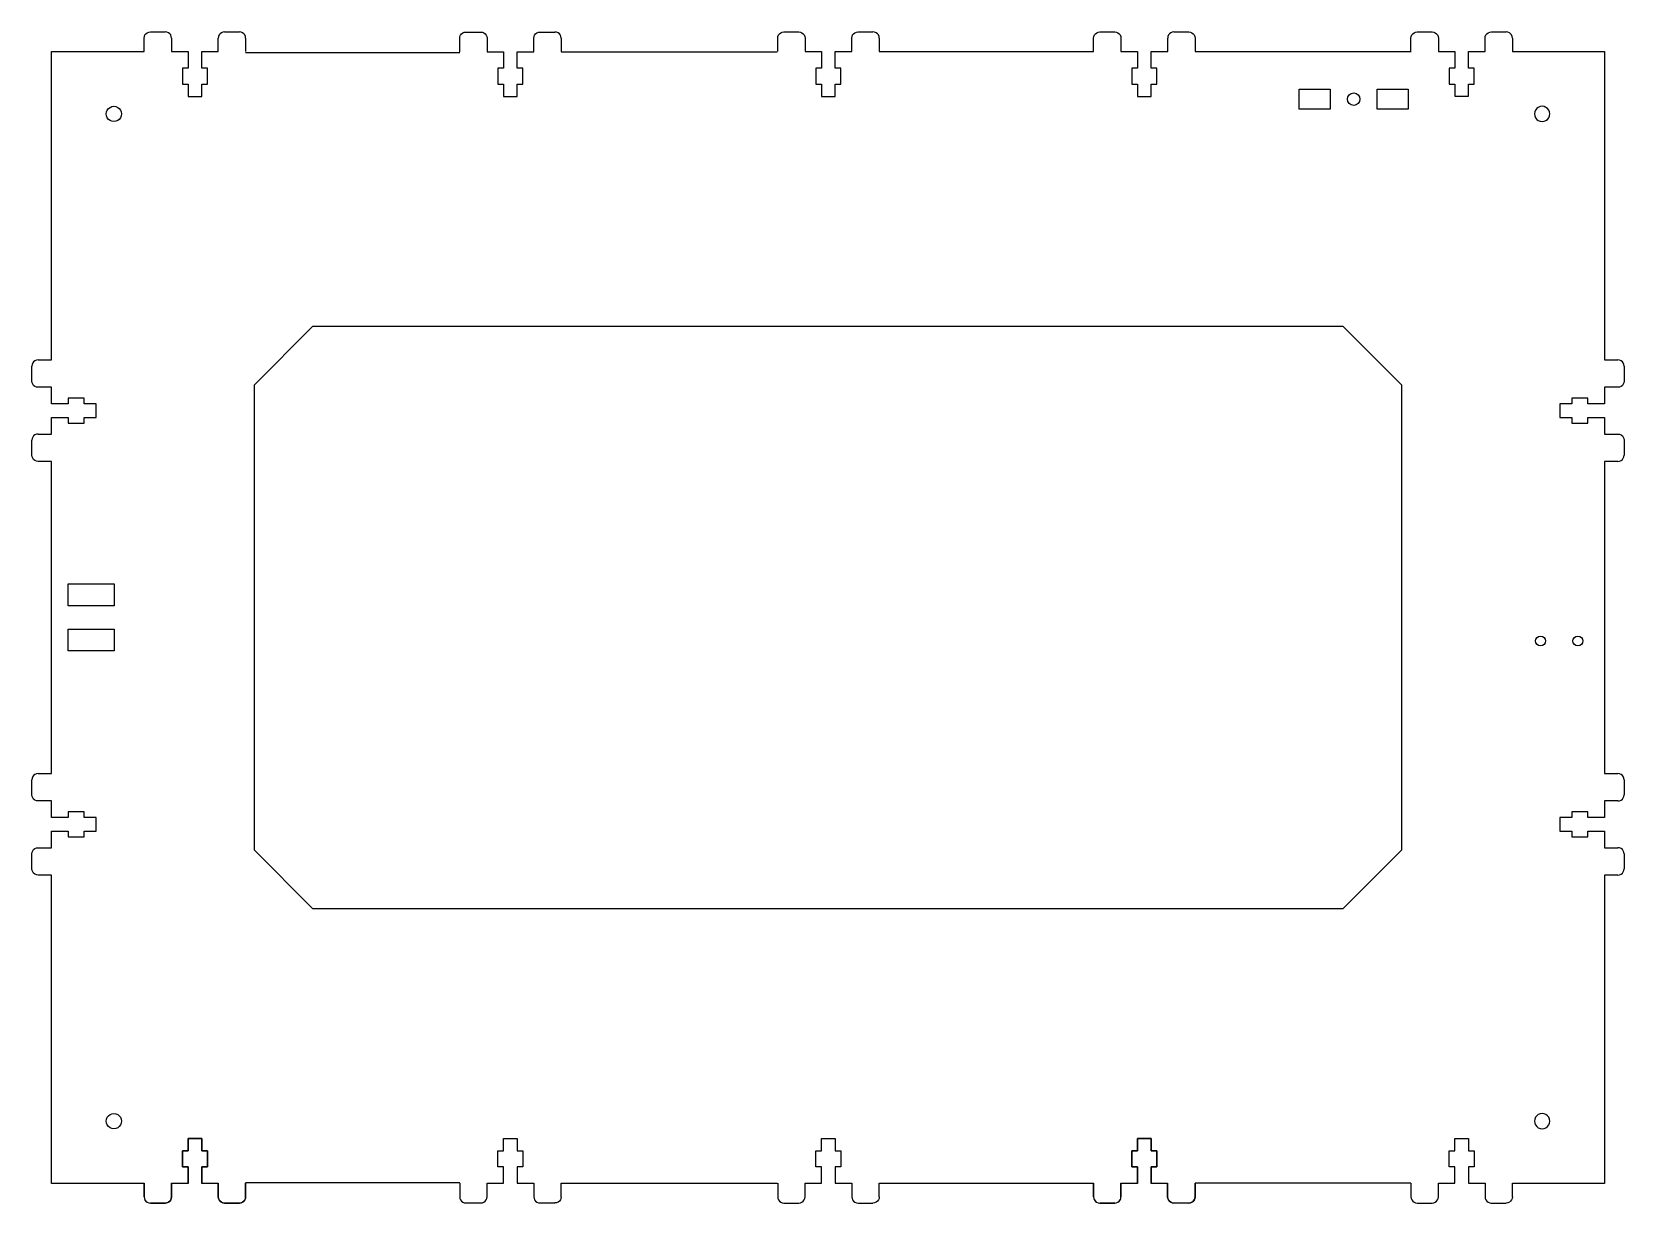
# Model space of a CAD drawing. Header units: millimetres. Extents: x -5 to 506, y -25 to 351.
import ezdxf

# ---------------------------------------------------------------- set-up
doc = ezdxf.new("R2010")
doc.units = ezdxf.units.MM
doc.header["$MEASUREMENT"] = 0

msp = doc.modelspace()

# ---------------------------------------------------------------- linework, layer by layer
for p, q in [((31.04, 348.79), (31.11, 349.31)), ((31.04, 344.44), (31.04, 348.79)), ((31.11, 349.31), (31.31, 349.79)), ((31.31, 349.79), (31.62, 350.21)), ((31.62, 350.21), (32.04, 350.52)), ((32.04, 350.52), (32.52, 350.72)), ((32.52, 350.72), (33.04, 350.79)), ((33.04, 350.79), (37.84, 350.79)), ((38.36, 350.72), (37.84, 350.79)), ((38.84, 350.52), (38.36, 350.72)), ((39.25, 350.21), (38.84, 350.52)), ((39.57, 349.79), (39.25, 350.21)), ((39.77, 349.31), (39.57, 349.79)), ((39.84, 348.79), (39.77, 349.31)), ((39.84, 348.79), (39.84, 344.44)), ((54.91, 349.31), (54.84, 348.79)), ((54.84, 344.44), (54.84, 348.79)), ((55.11, 349.79), (54.91, 349.31)), ((55.42, 350.21), (55.11, 349.79)), ((55.84, 350.52), (55.42, 350.21)), ((56.32, 350.72), (55.84, 350.52)), ((56.84, 350.79), (56.32, 350.72)), ((56.84, 350.79), (61.64, 350.79)), ((62.16, 350.72), (61.64, 350.79)), ((62.64, 350.52), (62.16, 350.72)), ((63.05, 350.21), (62.64, 350.52)), ((63.37, 349.79), (63.05, 350.21)), ((63.57, 349.31), (63.37, 349.79)), ((63.64, 348.79), (63.57, 349.31)), ((63.64, 348.79), (63.64, 344.44)), ((132.36, 348.75), (132.43, 349.27)), ((132.36, 344.4), (132.36, 348.75)), ((132.43, 349.27), (132.63, 349.75)), ((132.63, 349.75), (132.94, 350.17)), ((132.94, 350.17), (133.36, 350.48)), ((133.36, 350.48), (133.84, 350.68)), ((133.84, 350.68), (134.36, 350.75)), ((134.36, 350.75), (139.16, 350.75)), ((139.16, 350.75), (139.68, 350.68)), ((139.68, 350.68), (140.16, 350.48)), ((140.16, 350.48), (140.57, 350.17)), ((140.57, 350.17), (140.89, 349.75)), ((140.89, 349.75), (141.09, 349.27)), ((141.09, 349.27), (141.16, 348.75)), ((141.16, 348.75), (141.16, 344.4)), ((156.16, 348.75), (156.23, 349.27)), ((156.16, 344.4), (156.16, 348.75)), ((156.23, 349.27), (156.43, 349.75)), ((156.43, 349.75), (156.74, 350.17)), ((156.74, 350.17), (157.16, 350.48)), ((157.16, 350.48), (157.64, 350.68)), ((157.64, 350.68), (158.16, 350.75)), ((158.16, 350.75), (162.96, 350.75)), ((163.48, 350.68), (162.96, 350.75)), ((163.96, 350.48), (163.48, 350.68)), ((164.37, 350.17), (163.96, 350.48)), ((164.69, 349.75), (164.37, 350.17)), ((164.89, 349.27), (164.69, 349.75)), ((164.96, 348.75), (164.89, 349.27)), ((164.96, 348.75), (164.96, 344.4)), ((234.47, 348.79), (234.54, 349.31)), ((234.47, 344.44), (234.47, 348.79)), ((234.54, 349.31), (234.74, 349.79)), ((234.74, 349.79), (235.06, 350.21)), ((235.06, 350.21), (235.47, 350.52)), ((235.47, 350.52), (235.96, 350.72)), ((235.96, 350.72), (236.47, 350.79)), ((236.47, 350.79), (241.27, 350.79)), ((241.27, 350.79), (241.79, 350.72)), ((241.79, 350.72), (242.27, 350.52)), ((242.27, 350.52), (242.69, 350.21)), ((242.69, 350.21), (243.01, 349.79)), ((243.01, 349.79), (243.21, 349.31)), ((243.21, 349.31), (243.27, 348.79)), ((243.27, 348.79), (243.27, 344.44)), ((258.27, 348.79), (258.34, 349.31)), ((258.27, 344.44), (258.27, 348.79)), ((258.34, 349.31), (258.54, 349.79)), ((258.54, 349.79), (258.86, 350.21)), ((258.86, 350.21), (259.27, 350.52)), ((259.27, 350.52), (259.76, 350.72)), ((259.76, 350.72), (260.27, 350.79)), ((260.27, 350.79), (265.07, 350.79)), ((265.59, 350.72), (265.07, 350.79)), ((266.07, 350.52), (265.59, 350.72)), ((266.49, 350.21), (266.07, 350.52)), ((266.81, 349.79), (266.49, 350.21)), ((267.01, 349.31), (266.81, 349.79)), ((267.07, 348.79), (267.01, 349.31)), ((267.07, 348.79), (267.07, 344.44)), ((335.9, 348.79), (335.97, 349.31)), ((335.9, 344.44), (335.9, 348.79)), ((335.97, 349.31), (336.17, 349.79)), ((336.17, 349.79), (336.49, 350.21)), ((336.49, 350.21), (336.9, 350.52)), ((336.9, 350.52), (337.38, 350.72)), ((337.38, 350.72), (337.9, 350.79)), ((337.9, 350.79), (342.7, 350.79)), ((342.7, 350.79), (343.22, 350.72)), ((343.22, 350.72), (343.7, 350.52)), ((343.7, 350.52), (344.12, 350.21)), ((344.12, 350.21), (344.43, 349.79)), ((344.43, 349.79), (344.63, 349.31)), ((344.63, 349.31), (344.7, 348.79)), ((344.7, 348.79), (344.7, 344.44)), ((359.77, 349.31), (359.7, 348.79)), ((359.7, 344.44), (359.7, 348.79)), ((359.97, 349.79), (359.77, 349.31)), ((360.29, 350.21), (359.97, 349.79)), ((360.7, 350.52), (360.29, 350.21)), ((361.18, 350.72), (360.7, 350.52)), ((361.7, 350.79), (361.18, 350.72)), ((361.7, 350.79), (366.5, 350.79)), ((366.5, 350.79), (367.02, 350.72)), ((367.02, 350.72), (367.5, 350.52)), ((367.5, 350.52), (367.92, 350.21)), ((367.92, 350.21), (368.23, 349.79)), ((368.23, 349.79), (368.43, 349.31)), ((368.43, 349.31), (368.5, 348.79)), ((368.5, 348.79), (368.5, 344.44)), ((437.81, 348.8), (437.88, 349.32)), ((437.81, 344.45), (437.81, 348.8)), ((437.88, 349.32), (438.08, 349.8)), ((438.08, 349.8), (438.4, 350.21)), ((438.4, 350.21), (438.81, 350.53)), ((438.81, 350.53), (439.29, 350.73)), ((439.29, 350.73), (439.81, 350.8)), ((439.81, 350.8), (444.61, 350.8)), ((444.61, 350.8), (445.13, 350.73)), ((445.13, 350.73), (445.61, 350.53)), ((445.61, 350.53), (446.03, 350.21)), ((446.03, 350.21), (446.34, 349.8)), ((446.34, 349.8), (446.54, 349.32)), ((446.54, 349.32), (446.61, 348.8)), ((446.61, 348.8), (446.61, 344.45)), ((461.61, 348.8), (461.68, 349.32)), ((461.61, 344.45), (461.61, 348.8)), ((461.68, 349.32), (461.88, 349.8)), ((461.88, 349.8), (462.2, 350.21)), ((462.2, 350.21), (462.61, 350.53)), ((462.61, 350.53), (463.09, 350.73)), ((463.09, 350.73), (463.61, 350.8)), ((463.61, 350.8), (468.41, 350.8)), ((468.93, 350.73), (468.41, 350.8)), ((469.41, 350.53), (468.93, 350.73)), ((469.83, 350.21), (469.41, 350.53)), ((470.14, 349.8), (469.83, 350.21)), ((470.34, 349.32), (470.14, 349.8)), ((470.41, 348.8), (470.34, 349.32)), ((470.41, 348.8), (470.41, 344.45)), ((1.34, 245.49), (1.34, 344.44)), ((1.34, 344.44), (31.04, 344.44)), ((39.84, 344.44), (45.14, 344.44)), ((45.14, 344.44), (45.14, 339.14)), ((49.54, 344.44), (54.84, 344.44)), ((49.54, 339.14), (49.54, 344.44)), ((63.64, 344.17), (132.37, 344.17)), ((141.16, 344.4), (146.46, 344.4)), ((146.46, 344.4), (146.46, 339.1)), ((150.86, 339.1), (150.86, 344.4)), ((150.86, 344.4), (156.16, 344.4)), ((164.96, 344.4), (234.29, 344.4)), ((243.27, 344.44), (248.57, 344.44)), ((248.57, 344.44), (248.57, 339.14)), ((252.97, 339.14), (252.97, 344.44)), ((252.97, 344.44), (258.27, 344.44)), ((267.07, 344.44), (335.9, 344.44)), ((344.7, 344.44), (350, 344.44)), ((350, 344.44), (350, 339.14)), ((354.4, 339.14), (354.4, 344.44)), ((354.4, 344.44), (359.7, 344.44)), ((368.5, 344.44), (437.88, 344.44)), ((446.61, 344.45), (451.91, 344.45)), ((451.91, 344.45), (451.91, 339.15)), ((456.31, 339.15), (456.31, 344.45)), ((456.31, 344.45), (461.61, 344.45)), ((470.41, 344.45), (499.92, 344.44)), ((499.92, 344.44), (499.92, 245.49)), ((43.34, 339.14), (43.34, 334.04)), ((45.14, 339.14), (43.34, 339.14)), ((51.34, 339.14), (49.54, 339.14)), ((51.34, 334.04), (51.34, 339.14)), ((144.66, 339.1), (144.66, 334)), ((146.46, 339.1), (144.66, 339.1)), ((152.66, 339.1), (150.86, 339.1)), ((152.66, 334), (152.66, 339.1)), ((246.77, 339.14), (246.77, 334.04)), ((248.57, 339.14), (246.77, 339.14)), ((254.77, 339.14), (252.97, 339.14)), ((254.77, 334.04), (254.77, 339.14)), ((348.2, 339.14), (348.2, 334.04)), ((350, 339.14), (348.2, 339.14)), ((356.2, 339.14), (354.4, 339.14)), ((356.2, 334.04), (356.2, 339.14)), ((450.11, 339.15), (450.11, 334.05)), ((451.91, 339.15), (450.11, 339.15)), ((458.11, 339.15), (456.31, 339.15)), ((458.11, 334.05), (458.11, 339.15)), ((43.34, 334.04), (45.14, 334.04)), ((45.14, 334.04), (45.14, 330.09)), ((49.54, 330.09), (49.54, 334.04)), ((49.54, 334.04), (51.34, 334.04)), ((144.66, 334), (146.46, 334)), ((146.46, 334), (146.46, 330.05)), ((150.86, 334), (152.66, 334)), ((150.86, 330.05), (150.86, 334)), ((246.77, 334.04), (248.57, 334.04)), ((248.57, 334.04), (248.57, 330.09)), ((252.97, 334.04), (254.77, 334.04)), ((252.97, 330.09), (252.97, 334.04)), ((348.2, 334.04), (350, 334.04)), ((350, 334.04), (350, 330.09)), ((354.4, 330.09), (354.4, 334.04)), ((354.4, 334.04), (356.2, 334.04)), ((401.92, 325.95), (401.92, 332.45)), ((401.92, 332.45), (411.92, 332.45)), ((411.92, 332.45), (411.92, 325.95)), ((426.92, 325.95), (426.92, 332.45)), ((426.92, 332.45), (436.92, 332.45)), ((436.92, 332.45), (436.92, 325.95)), ((450.11, 334.05), (451.91, 334.05)), ((451.91, 334.05), (451.91, 330.1)), ((456.31, 334.05), (458.11, 334.05)), ((456.31, 330.1), (456.31, 334.05)), ((45.14, 330.09), (49.54, 330.09)), ((146.46, 330.05), (150.86, 330.05)), ((248.57, 330.09), (252.97, 330.09)), ((350, 330.09), (354.4, 330.09)), ((451.91, 330.1), (456.31, 330.1)), ((18.89, 324.44), (18.97, 325.08)), ((18.97, 323.81), (18.89, 324.44)), ((18.97, 325.08), (19.22, 325.67)), ((19.22, 323.22), (18.97, 323.81)), ((19.22, 325.67), (19.61, 326.17)), ((19.61, 322.71), (19.22, 323.22)), ((19.61, 326.17), (20.11, 326.56)), ((20.11, 322.32), (19.61, 322.71)), ((20.11, 326.56), (20.7, 326.81)), ((20.7, 322.08), (20.11, 322.32)), ((20.7, 326.81), (21.34, 326.89)), ((21.34, 326.89), (21.97, 326.81)), ((21.97, 326.81), (22.56, 326.56)), ((22.56, 322.32), (21.97, 322.08)), ((22.56, 326.56), (23.07, 326.17)), ((23.07, 322.71), (22.56, 322.32)), ((23.07, 326.17), (23.46, 325.67)), ((23.46, 323.22), (23.07, 322.71)), ((23.46, 325.67), (23.7, 325.08)), ((23.7, 323.81), (23.46, 323.22)), ((23.7, 325.08), (23.79, 324.44)), ((23.79, 324.44), (23.7, 323.81)), ((411.92, 325.95), (401.92, 325.95)), ((436.92, 325.95), (426.92, 325.95)), ((477.55, 325.08), (477.47, 324.44)), ((477.47, 324.44), (477.55, 323.81)), ((477.8, 325.67), (477.55, 325.08)), ((477.55, 323.81), (477.8, 323.22)), ((478.19, 326.17), (477.8, 325.67)), ((477.8, 323.22), (478.19, 322.71)), ((478.7, 326.56), (478.19, 326.17)), ((478.19, 322.71), (478.7, 322.32)), ((479.29, 326.81), (478.7, 326.56)), ((478.7, 322.32), (479.29, 322.08)), ((479.92, 326.89), (479.29, 326.81)), ((480.56, 326.81), (479.92, 326.89)), ((481.15, 326.56), (480.56, 326.81)), ((480.56, 322.08), (481.15, 322.32)), ((481.65, 326.17), (481.15, 326.56)), ((481.15, 322.32), (481.65, 322.71)), ((482.04, 325.67), (481.65, 326.17)), ((481.65, 322.71), (482.04, 323.22)), ((482.29, 325.08), (482.04, 325.67)), ((482.04, 323.22), (482.29, 323.81)), ((482.37, 324.44), (482.29, 325.08)), ((482.29, 323.81), (482.37, 324.44)), ((21.34, 321.99), (20.7, 322.08)), ((21.97, 322.08), (21.34, 321.99)), ((479.29, 322.08), (479.92, 321.99)), ((479.92, 321.99), (480.56, 322.08)), ((85.13, 256.19), (66.34, 237.4)), ((416.05, 256.19), (85.13, 256.19)), ((434.92, 237.32), (416.05, 256.19)), ((-3.53, 245.42), (-4.01, 245.22)), ((-3.01, 245.49), (-3.53, 245.42)), ((-3.01, 245.49), (1.34, 245.49)), ((499.92, 245.49), (504.27, 245.49)), ((504.79, 245.42), (504.27, 245.49)), ((505.27, 245.22), (504.79, 245.42)), ((-4.94, 244.01), (-5.01, 243.49)), ((-5.01, 238.69), (-5.01, 243.49)), ((-4.74, 244.49), (-4.94, 244.01)), ((-4.43, 244.91), (-4.74, 244.49)), ((-4.01, 245.22), (-4.43, 244.91)), ((505.69, 244.91), (505.27, 245.22)), ((506, 244.49), (505.69, 244.91)), ((506.2, 244.01), (506, 244.49)), ((506.27, 243.49), (506.2, 244.01)), ((506.27, 243.49), (506.27, 238.69)), ((-4.94, 238.17), (-5.01, 238.69)), ((-4.74, 237.69), (-4.94, 238.17)), ((-4.43, 237.28), (-4.74, 237.69)), ((-4.01, 236.96), (-4.43, 237.28)), ((-3.53, 236.76), (-4.01, 236.96)), ((-3.01, 236.69), (-3.53, 236.76)), ((1.34, 236.69), (-3.01, 236.69)), ((1.34, 231.39), (1.34, 236.69)), ((66.34, 237.4), (66.34, 88.18)), ((434.92, 88.18), (434.92, 237.32)), ((499.92, 236.69), (499.92, 231.39)), ((504.27, 236.69), (499.92, 236.69)), ((504.79, 236.76), (504.27, 236.69)), ((505.27, 236.96), (504.79, 236.76)), ((505.69, 237.28), (505.27, 236.96)), ((506, 237.69), (505.69, 237.28)), ((506.2, 238.17), (506, 237.69)), ((506.27, 238.69), (506.2, 238.17)), ((6.64, 231.39), (1.34, 231.39)), ((6.64, 233.19), (6.64, 231.39)), ((11.74, 233.19), (6.64, 233.19)), ((11.74, 231.39), (11.74, 233.19)), ((15.69, 231.39), (11.74, 231.39)), ((15.69, 226.99), (15.69, 231.39)), ((485.57, 231.39), (485.57, 226.99)), ((489.52, 231.39), (485.57, 231.39)), ((494.62, 233.19), (489.52, 233.19)), ((489.52, 233.19), (489.52, 231.39)), ((494.62, 231.39), (494.62, 233.19)), ((499.92, 231.39), (494.62, 231.39)), ((1.34, 226.99), (6.64, 226.99)), ((1.34, 221.69), (1.34, 226.99)), ((6.64, 226.99), (6.64, 225.19)), ((6.64, 225.19), (11.74, 225.19)), ((11.74, 225.19), (11.74, 226.99)), ((11.74, 226.99), (15.69, 226.99)), ((485.57, 226.99), (489.52, 226.99)), ((489.52, 226.99), (489.52, 225.19)), ((489.52, 225.19), (494.62, 225.19)), ((494.62, 226.99), (499.92, 226.99)), ((494.62, 225.19), (494.62, 226.99)), ((499.92, 226.99), (499.92, 221.69)), ((-4.94, 220.21), (-5.01, 219.69)), ((-4.74, 220.69), (-4.94, 220.21)), ((-4.43, 221.11), (-4.74, 220.69)), ((-4.01, 221.42), (-4.43, 221.11)), ((-3.53, 221.62), (-4.01, 221.42)), ((-3.01, 221.69), (-3.53, 221.62)), ((-3.01, 221.69), (1.34, 221.69)), ((499.92, 221.69), (504.27, 221.69)), ((504.27, 221.69), (504.79, 221.62)), ((504.79, 221.62), (505.27, 221.42)), ((505.27, 221.42), (505.69, 221.11)), ((505.69, 221.11), (506, 220.69)), ((506, 220.69), (506.2, 220.21)), ((506.2, 220.21), (506.27, 219.69)), ((-5.01, 214.89), (-5.01, 219.69)), ((-4.94, 214.37), (-5.01, 214.89)), ((506.2, 214.37), (506.27, 214.89)), ((506.27, 219.69), (506.27, 214.89)), ((-4.74, 213.89), (-4.94, 214.37)), ((-4.43, 213.48), (-4.74, 213.89)), ((-4.01, 213.16), (-4.43, 213.48)), ((-3.53, 212.96), (-4.01, 213.16)), ((-3.01, 212.89), (-3.53, 212.96)), ((1.34, 212.89), (-3.01, 212.89)), ((1.34, 112.69), (1.34, 212.89)), ((499.92, 212.89), (499.92, 112.69)), ((504.27, 212.89), (499.92, 212.89)), ((504.27, 212.89), (504.79, 212.96)), ((504.79, 212.96), (505.27, 213.16)), ((505.27, 213.16), (505.69, 213.48)), ((505.69, 213.48), (506, 213.89)), ((506, 213.89), (506.2, 214.37)), ((6.64, 166.54), (6.64, 173.54)), ((6.64, 173.54), (21.44, 173.54)), ((21.44, 173.54), (21.44, 166.54)), ((21.44, 166.54), (6.64, 166.54)), ((6.64, 152.04), (6.64, 159.04)), ((6.64, 159.04), (21.44, 159.04)), ((21.44, 159.04), (21.44, 152.04)), ((21.44, 152.04), (6.64, 152.04)), ((-3.53, 112.62), (-4.01, 112.42)), ((-3.01, 112.69), (-3.53, 112.62)), ((-3.01, 112.69), (1.34, 112.69)), ((499.92, 112.69), (504.27, 112.69)), ((504.79, 112.62), (504.27, 112.69)), ((505.27, 112.42), (504.79, 112.62)), ((-4.94, 111.21), (-5.01, 110.69)), ((-5.01, 105.89), (-5.01, 110.69)), ((-4.74, 111.69), (-4.94, 111.21)), ((-4.43, 112.11), (-4.74, 111.69)), ((-4.01, 112.42), (-4.43, 112.11)), ((505.69, 112.11), (505.27, 112.42)), ((506, 111.69), (505.69, 112.11)), ((506.2, 111.21), (506, 111.69)), ((506.27, 110.69), (506.2, 111.21)), ((506.27, 110.69), (506.27, 105.89)), ((-4.94, 105.37), (-5.01, 105.89)), ((-4.74, 104.89), (-4.94, 105.37)), ((-4.43, 104.48), (-4.74, 104.89)), ((-4.01, 104.16), (-4.43, 104.48)), ((-3.53, 103.96), (-4.01, 104.16)), ((-3.01, 103.89), (-3.53, 103.96)), ((1.34, 103.89), (-3.01, 103.89)), ((1.34, 98.59), (1.34, 103.89)), ((499.92, 103.89), (499.92, 98.59)), ((504.27, 103.89), (499.92, 103.89)), ((504.27, 103.89), (504.79, 103.96)), ((504.79, 103.96), (505.27, 104.16)), ((505.27, 104.16), (505.69, 104.48)), ((505.69, 104.48), (506, 104.89)), ((506, 104.89), (506.2, 105.37)), ((506.2, 105.37), (506.27, 105.89)), ((6.64, 98.59), (1.34, 98.59)), ((6.64, 100.39), (6.64, 98.59)), ((11.74, 100.39), (6.64, 100.39)), ((11.74, 98.59), (11.74, 100.39)), ((15.69, 98.59), (11.74, 98.59)), ((15.69, 94.19), (15.69, 98.59)), ((489.52, 98.59), (485.57, 98.59)), ((485.57, 98.59), (485.57, 94.19)), ((494.62, 100.39), (489.52, 100.39)), ((489.52, 100.39), (489.52, 98.59)), ((494.62, 98.59), (494.62, 100.39)), ((499.92, 98.59), (494.62, 98.59)), ((1.34, 94.19), (6.64, 94.19)), ((1.34, 88.89), (1.34, 94.19)), ((6.64, 94.19), (6.64, 92.39)), ((6.64, 92.39), (11.74, 92.39)), ((11.74, 94.19), (15.69, 94.19)), ((11.74, 92.39), (11.74, 94.19)), ((485.57, 94.19), (489.52, 94.19)), ((489.52, 94.19), (489.52, 92.39)), ((489.52, 92.39), (494.62, 92.39)), ((494.62, 94.19), (499.92, 94.19)), ((494.62, 92.39), (494.62, 94.19)), ((499.92, 94.19), (499.92, 88.89)), ((-5.01, 86.89), (-4.94, 87.41)), ((-4.94, 87.41), (-4.74, 87.89)), ((-4.74, 87.89), (-4.43, 88.31)), ((-4.43, 88.31), (-4.01, 88.62)), ((-4.01, 88.62), (-3.53, 88.82)), ((-3.53, 88.82), (-3.01, 88.89)), ((-3.01, 88.89), (1.34, 88.89)), ((66.34, 88.18), (85.13, 69.39)), ((416.05, 69.39), (434.84, 88.18)), ((499.92, 88.89), (504.27, 88.89)), ((504.79, 88.82), (504.27, 88.89)), ((505.27, 88.62), (504.79, 88.82)), ((505.69, 88.31), (505.27, 88.62)), ((506, 87.89), (505.69, 88.31)), ((506.2, 87.41), (506, 87.89)), ((506.27, 86.89), (506.2, 87.41)), ((-5.01, 82.09), (-5.01, 86.89)), ((-4.94, 81.57), (-5.01, 82.09)), ((506.2, 81.57), (506.27, 82.09)), ((506.27, 86.89), (506.27, 82.09)), ((-4.74, 81.09), (-4.94, 81.57)), ((-4.43, 80.68), (-4.74, 81.09)), ((-4.01, 80.36), (-4.43, 80.68)), ((-3.53, 80.16), (-4.01, 80.36)), ((-3.01, 80.09), (-3.53, 80.16)), ((1.34, 80.09), (-3.01, 80.09)), ((1.34, -18.88), (1.34, 80.09)), ((499.92, 80.09), (499.92, -18.88)), ((504.27, 80.09), (499.92, 80.09)), ((504.27, 80.09), (504.79, 80.16)), ((504.79, 80.16), (505.27, 80.36)), ((505.27, 80.36), (505.69, 80.68)), ((505.69, 80.68), (506, 81.09)), ((506, 81.09), (506.2, 81.57)), ((85.13, 69.39), (416.05, 69.39)), ((18.89, 1.12), (18.97, 1.75)), ((18.97, 0.48), (18.89, 1.12)), ((18.97, 1.75), (19.22, 2.34)), ((19.22, -0.11), (18.97, 0.48)), ((19.22, 2.34), (19.61, 2.85)), ((19.61, 2.85), (20.11, 3.24)), ((20.11, 3.24), (20.7, 3.48)), ((20.7, 3.48), (21.34, 3.57)), ((21.34, 3.57), (21.97, 3.48)), ((21.97, 3.48), (22.56, 3.24)), ((22.56, 3.24), (23.07, 2.85)), ((23.07, 2.85), (23.46, 2.34)), ((23.46, 2.34), (23.7, 1.75)), ((23.7, 0.48), (23.46, -0.11)), ((23.7, 1.75), (23.79, 1.12)), ((23.79, 1.12), (23.7, 0.48)), ((477.55, 1.75), (477.47, 1.12)), ((477.47, 1.12), (477.55, 0.48)), ((477.8, 2.34), (477.55, 1.75)), ((477.55, 0.48), (477.8, -0.11)), ((478.19, 2.85), (477.8, 2.34)), ((478.7, 3.24), (478.19, 2.85)), ((479.29, 3.48), (478.7, 3.24)), ((479.92, 3.57), (479.29, 3.48)), ((480.56, 3.48), (479.92, 3.57)), ((481.15, 3.24), (480.56, 3.48)), ((481.65, 2.85), (481.15, 3.24)), ((482.04, 2.34), (481.65, 2.85)), ((482.29, 1.75), (482.04, 2.34)), ((482.04, -0.11), (482.29, 0.48)), ((482.37, 1.12), (482.29, 1.75)), ((482.29, 0.48), (482.37, 1.12)), ((19.61, -0.61), (19.22, -0.11)), ((20.11, -1), (19.61, -0.61)), ((20.7, -1.25), (20.11, -1)), ((21.34, -1.33), (20.7, -1.25)), ((21.97, -1.25), (21.34, -1.33)), ((22.56, -1), (21.97, -1.25)), ((23.07, -0.61), (22.56, -1)), ((23.46, -0.11), (23.07, -0.61)), ((45.14, -4.51), (49.54, -4.51)), ((45.14, -8.46), (45.14, -4.51)), ((49.54, -4.53), (45.14, -4.53)), ((45.14, -4.53), (45.14, -8.48)), ((49.54, -4.51), (49.54, -8.46)), ((49.54, -8.48), (49.54, -4.53)), ((146.46, -4.47), (150.86, -4.47)), ((146.46, -8.42), (146.46, -4.47)), ((150.86, -4.47), (150.86, -8.42)), ((248.57, -4.51), (252.97, -4.51)), ((248.57, -8.46), (248.57, -4.51)), ((252.97, -4.51), (252.97, -8.46)), ((349.99, -8.46), (349.99, -4.51)), ((349.99, -4.51), (354.39, -4.51)), ((349.99, -4.53), (349.99, -8.48)), ((354.39, -4.53), (349.99, -4.53)), ((354.39, -4.51), (354.39, -8.46)), ((354.39, -8.48), (354.39, -4.53)), ((451.91, -4.52), (456.31, -4.52)), ((451.91, -8.47), (451.91, -4.52)), ((456.31, -4.52), (456.31, -8.47)), ((477.8, -0.11), (478.19, -0.61)), ((478.19, -0.61), (478.7, -1)), ((478.7, -1), (479.29, -1.25)), ((479.29, -1.25), (479.92, -1.33)), ((479.92, -1.33), (480.56, -1.25)), ((480.56, -1.25), (481.15, -1)), ((481.15, -1), (481.65, -0.61)), ((481.65, -0.61), (482.04, -0.11)), ((43.34, -13.56), (43.34, -8.46)), ((43.34, -8.46), (45.14, -8.46)), ((45.14, -8.48), (43.34, -8.48)), ((43.34, -8.48), (43.34, -13.58)), ((49.54, -8.46), (51.34, -8.46)), ((51.34, -8.48), (49.54, -8.48)), ((51.34, -8.46), (51.34, -13.56)), ((51.34, -13.58), (51.34, -8.48)), ((144.66, -13.52), (144.66, -8.42)), ((144.66, -8.42), (146.46, -8.42)), ((150.86, -8.42), (152.66, -8.42)), ((152.66, -8.42), (152.66, -13.52)), ((246.77, -13.56), (246.77, -8.46)), ((246.77, -8.46), (248.57, -8.46)), ((252.97, -8.46), (254.77, -8.46)), ((254.77, -8.46), (254.77, -13.56)), ((348.19, -13.56), (348.19, -8.46)), ((348.19, -8.46), (349.99, -8.46)), ((348.19, -8.48), (348.19, -13.58)), ((349.99, -8.48), (348.19, -8.48)), ((354.39, -8.46), (356.19, -8.46)), ((356.19, -8.48), (354.39, -8.48)), ((356.19, -8.46), (356.19, -13.56)), ((356.19, -13.58), (356.19, -8.48)), ((450.11, -13.57), (450.11, -8.47)), ((450.11, -8.47), (451.91, -8.47)), ((456.31, -8.47), (458.11, -8.47)), ((458.11, -8.47), (458.11, -13.57)), ((45.14, -13.56), (43.34, -13.56)), ((43.34, -13.58), (45.14, -13.58)), ((45.14, -18.86), (45.14, -13.56)), ((45.14, -13.58), (45.14, -18.88)), ((51.34, -13.56), (49.54, -13.56)), ((49.54, -13.56), (49.54, -18.86)), ((49.54, -13.58), (51.34, -13.58)), ((49.54, -18.88), (49.54, -13.58)), ((146.46, -13.52), (144.66, -13.52)), ((146.46, -18.82), (146.46, -13.52)), ((150.86, -13.52), (150.86, -18.82)), ((152.66, -13.52), (150.86, -13.52)), ((248.57, -13.56), (246.77, -13.56)), ((248.57, -18.86), (248.57, -13.56)), ((252.97, -13.56), (252.97, -18.86)), ((254.77, -13.56), (252.97, -13.56)), ((349.99, -13.56), (348.19, -13.56)), ((348.19, -13.58), (349.99, -13.58)), ((349.99, -18.86), (349.99, -13.56)), ((349.99, -13.58), (349.99, -18.88)), ((354.39, -13.56), (354.39, -18.86)), ((356.19, -13.56), (354.39, -13.56)), ((354.39, -13.58), (356.19, -13.58)), ((354.39, -18.88), (354.39, -13.58)), ((451.91, -13.57), (450.11, -13.57)), ((451.91, -18.87), (451.91, -13.57)), ((456.31, -13.57), (456.31, -18.87)), ((458.11, -13.57), (456.31, -13.57)), ((1.34, -18.86), (31.04, -18.86)), ((31.04, -18.88), (1.34, -18.88)), ((31.04, -18.86), (31.04, -23.21)), ((31.04, -23.23), (31.04, -18.88)), ((39.84, -18.86), (45.14, -18.86)), ((39.84, -23.21), (39.84, -18.86)), ((45.14, -18.88), (39.84, -18.88)), ((39.84, -18.88), (39.84, -23.23)), ((49.54, -18.86), (54.84, -18.86)), ((54.84, -18.88), (49.54, -18.88)), ((54.84, -18.86), (54.84, -23.21)), ((54.84, -23.23), (54.84, -18.88)), ((63.64, -18.59), (132.37, -18.59)), ((63.64, -23.21), (63.64, -18.86)), ((63.64, -18.88), (63.64, -23.23)), ((132.36, -18.82), (132.36, -23.17)), ((141.16, -18.82), (146.46, -18.82)), ((141.16, -23.17), (141.16, -18.82)), ((150.86, -18.82), (156.16, -18.82)), ((156.16, -18.82), (156.16, -23.17)), ((164.96, -23.17), (164.96, -18.82)), ((164.96, -18.82), (234.29, -18.82)), ((234.47, -18.86), (234.47, -23.21)), ((243.27, -18.86), (248.57, -18.86)), ((243.27, -23.21), (243.27, -18.86)), ((252.97, -18.86), (258.27, -18.86)), ((258.27, -18.86), (258.27, -23.21)), ((267.07, -18.86), (335.89, -18.86)), ((267.07, -23.21), (267.07, -18.86)), ((335.89, -18.86), (335.89, -23.21)), ((335.89, -23.23), (335.89, -18.88)), ((344.69, -18.86), (349.99, -18.86)), ((344.69, -23.21), (344.69, -18.86)), ((344.69, -18.88), (344.69, -23.23)), ((349.99, -18.88), (344.69, -18.88)), ((354.39, -18.86), (359.69, -18.86)), ((359.69, -18.88), (354.39, -18.88)), ((359.69, -18.86), (359.69, -23.21)), ((359.69, -23.23), (359.69, -18.88)), ((368.49, -23.21), (368.49, -18.86)), ((437.81, -18.87), (368.49, -18.86)), ((368.49, -18.88), (368.49, -23.23)), ((437.81, -18.87), (437.81, -23.22)), ((446.61, -18.87), (451.91, -18.87)), ((446.61, -23.22), (446.61, -18.87)), ((456.31, -18.87), (461.61, -18.87)), ((461.61, -18.87), (461.61, -23.22)), ((470.41, -23.22), (470.41, -18.87)), ((470.41, -18.87), (499.92, -18.87)), ((31.04, -23.21), (31.11, -23.73)), ((31.04, -23.23), (31.11, -23.75)), ((31.11, -23.73), (31.31, -24.21)), ((31.11, -23.75), (31.31, -24.23)), ((31.31, -24.21), (31.62, -24.62)), ((31.31, -24.23), (31.62, -24.65)), ((31.62, -24.62), (32.04, -24.94)), ((31.62, -24.65), (32.04, -24.96)), ((32.04, -24.94), (32.52, -25.14)), ((32.04, -24.96), (32.52, -25.16)), ((32.52, -25.14), (33.04, -25.21)), ((32.52, -25.16), (33.04, -25.23)), ((33.04, -25.21), (37.84, -25.21)), ((37.84, -25.23), (33.04, -25.23)), ((38.36, -25.14), (37.84, -25.21)), ((37.84, -25.23), (38.36, -25.16)), ((38.84, -24.94), (38.36, -25.14)), ((38.36, -25.16), (38.84, -24.96)), ((39.25, -24.62), (38.84, -24.94)), ((38.84, -24.96), (39.25, -24.65)), ((39.57, -24.21), (39.25, -24.62)), ((39.25, -24.65), (39.57, -24.23)), ((39.77, -23.73), (39.57, -24.21)), ((39.57, -24.23), (39.77, -23.75)), ((39.84, -23.21), (39.77, -23.73)), ((39.77, -23.75), (39.84, -23.23)), ((54.91, -23.73), (54.84, -23.21)), ((54.84, -23.23), (54.91, -23.75)), ((55.11, -24.21), (54.91, -23.73)), ((54.91, -23.75), (55.11, -24.23)), ((55.42, -24.62), (55.11, -24.21)), ((55.11, -24.23), (55.42, -24.65)), ((55.84, -24.94), (55.42, -24.62)), ((55.42, -24.65), (55.84, -24.96)), ((56.32, -25.14), (55.84, -24.94)), ((55.84, -24.96), (56.32, -25.16)), ((56.84, -25.21), (56.32, -25.14)), ((56.32, -25.16), (56.84, -25.23)), ((56.84, -25.21), (61.64, -25.21)), ((61.64, -25.23), (56.84, -25.23)), ((62.16, -25.14), (61.64, -25.21)), ((61.64, -25.23), (62.16, -25.16)), ((62.64, -24.94), (62.16, -25.14)), ((62.16, -25.16), (62.64, -24.96)), ((63.05, -24.62), (62.64, -24.94)), ((62.64, -24.96), (63.05, -24.65)), ((63.37, -24.21), (63.05, -24.62)), ((63.05, -24.65), (63.37, -24.23)), ((63.57, -23.73), (63.37, -24.21)), ((63.37, -24.23), (63.57, -23.75)), ((63.64, -23.21), (63.57, -23.73)), ((63.57, -23.75), (63.64, -23.23)), ((132.36, -23.17), (132.43, -23.69)), ((132.43, -23.69), (132.63, -24.17)), ((132.63, -24.17), (132.94, -24.58)), ((132.94, -24.58), (133.36, -24.9)), ((133.36, -24.9), (133.84, -25.1)), ((133.84, -25.1), (134.36, -25.17)), ((134.36, -25.17), (139.16, -25.17)), ((139.16, -25.17), (139.68, -25.1)), ((139.68, -25.1), (140.16, -24.9)), ((140.16, -24.9), (140.57, -24.58)), ((140.57, -24.58), (140.89, -24.17)), ((140.89, -24.17), (141.09, -23.69)), ((141.09, -23.69), (141.16, -23.17)), ((156.16, -23.17), (156.23, -23.69)), ((156.23, -23.69), (156.43, -24.17)), ((156.43, -24.17), (156.74, -24.58)), ((156.74, -24.58), (157.16, -24.9)), ((157.16, -24.9), (157.64, -25.1)), ((157.64, -25.1), (158.16, -25.17)), ((158.16, -25.17), (162.96, -25.17)), ((163.48, -25.1), (162.96, -25.17)), ((163.96, -24.9), (163.48, -25.1)), ((164.37, -24.58), (163.96, -24.9)), ((164.69, -24.17), (164.37, -24.58)), ((164.89, -23.69), (164.69, -24.17)), ((164.96, -23.17), (164.89, -23.69)), ((234.47, -23.21), (234.54, -23.73)), ((234.54, -23.73), (234.74, -24.21)), ((234.74, -24.21), (235.06, -24.62)), ((235.06, -24.62), (235.47, -24.94)), ((235.47, -24.94), (235.96, -25.14)), ((235.96, -25.14), (236.47, -25.21)), ((236.47, -25.21), (241.27, -25.21)), ((241.27, -25.21), (241.79, -25.14)), ((241.79, -25.14), (242.27, -24.94)), ((242.27, -24.94), (242.69, -24.62)), ((242.69, -24.62), (243.01, -24.21)), ((243.01, -24.21), (243.21, -23.73)), ((243.21, -23.73), (243.27, -23.21)), ((258.27, -23.21), (258.34, -23.73)), ((258.34, -23.73), (258.54, -24.21)), ((258.54, -24.21), (258.86, -24.62)), ((258.86, -24.62), (259.27, -24.94)), ((259.27, -24.94), (259.76, -25.14)), ((259.76, -25.14), (260.27, -25.21)), ((260.27, -25.21), (265.07, -25.21)), ((265.59, -25.14), (265.07, -25.21)), ((266.07, -24.94), (265.59, -25.14)), ((266.49, -24.62), (266.07, -24.94)), ((266.81, -24.21), (266.49, -24.62)), ((267.01, -23.73), (266.81, -24.21)), ((267.07, -23.21), (267.01, -23.73)), ((335.89, -23.21), (335.96, -23.73)), ((335.89, -23.23), (335.96, -23.75)), ((335.96, -23.73), (336.16, -24.21)), ((335.96, -23.75), (336.16, -24.23)), ((336.16, -24.21), (336.48, -24.62)), ((336.16, -24.23), (336.48, -24.65)), ((336.48, -24.62), (336.89, -24.94)), ((336.48, -24.65), (336.89, -24.96)), ((336.89, -24.94), (337.37, -25.14)), ((336.89, -24.96), (337.37, -25.16)), ((337.37, -25.14), (337.89, -25.21)), ((337.37, -25.16), (337.89, -25.23)), ((337.89, -25.21), (342.69, -25.21)), ((342.69, -25.23), (337.89, -25.23)), ((342.69, -25.21), (343.21, -25.14)), ((342.69, -25.23), (343.21, -25.16)), ((343.21, -25.14), (343.69, -24.94)), ((343.21, -25.16), (343.69, -24.96)), ((343.69, -24.94), (344.11, -24.62)), ((343.69, -24.96), (344.11, -24.65)), ((344.11, -24.62), (344.42, -24.21)), ((344.11, -24.65), (344.42, -24.23)), ((344.42, -24.21), (344.62, -23.73)), ((344.42, -24.23), (344.62, -23.75)), ((344.62, -23.73), (344.69, -23.21)), ((344.62, -23.75), (344.69, -23.23)), ((359.76, -23.73), (359.69, -23.21)), ((359.69, -23.23), (359.76, -23.75)), ((359.96, -24.21), (359.76, -23.73)), ((359.76, -23.75), (359.96, -24.23)), ((360.28, -24.62), (359.96, -24.21)), ((359.96, -24.23), (360.28, -24.65)), ((360.69, -24.94), (360.28, -24.62)), ((360.28, -24.65), (360.69, -24.96)), ((361.17, -25.14), (360.69, -24.94)), ((360.69, -24.96), (361.17, -25.16)), ((361.69, -25.21), (361.17, -25.14)), ((361.17, -25.16), (361.69, -25.23)), ((366.49, -25.23), (361.69, -25.23)), ((366.49, -25.21), (367.01, -25.14)), ((367.01, -25.16), (366.49, -25.23)), ((367.01, -25.14), (367.49, -24.94)), ((367.49, -24.96), (367.01, -25.16)), ((367.49, -24.94), (367.91, -24.62)), ((367.91, -24.65), (367.49, -24.96)), ((367.91, -24.62), (368.22, -24.21)), ((368.22, -24.23), (367.91, -24.65)), ((368.22, -24.21), (368.42, -23.73)), ((368.42, -23.75), (368.22, -24.23)), ((368.42, -23.73), (368.49, -23.21)), ((368.49, -23.23), (368.42, -23.75)), ((437.81, -23.22), (437.88, -23.73)), ((437.88, -23.73), (438.08, -24.22)), ((438.08, -24.22), (438.4, -24.63)), ((438.4, -24.63), (438.81, -24.95)), ((438.81, -24.95), (439.29, -25.15)), ((439.29, -25.15), (439.81, -25.22)), ((439.81, -25.22), (444.61, -25.22)), ((444.61, -25.22), (445.13, -25.15)), ((445.13, -25.15), (445.61, -24.95)), ((445.61, -24.95), (446.03, -24.63)), ((446.03, -24.63), (446.34, -24.22)), ((446.34, -24.22), (446.54, -23.73)), ((446.54, -23.73), (446.61, -23.22)), ((461.61, -23.22), (461.68, -23.73)), ((461.68, -23.73), (461.88, -24.22)), ((461.88, -24.22), (462.2, -24.63)), ((462.2, -24.63), (462.61, -24.95)), ((462.61, -24.95), (463.09, -25.15)), ((463.09, -25.15), (463.61, -25.22)), ((463.61, -25.22), (468.41, -25.22)), ((468.93, -25.15), (468.41, -25.22)), ((469.41, -24.95), (468.93, -25.15)), ((469.83, -24.63), (469.41, -24.95)), ((470.14, -24.22), (469.83, -24.63)), ((470.34, -23.73), (470.14, -24.22)), ((470.41, -23.22), (470.34, -23.73))]:
    msp.add_line(p, q)
for centre, radius in [((419.42, 329.2), 2), ((479.42, 155.24), 1.6), ((491.42, 155.24), 1.6)]:
    msp.add_circle(centre, radius)

doc.saveas('drawing.dxf')
